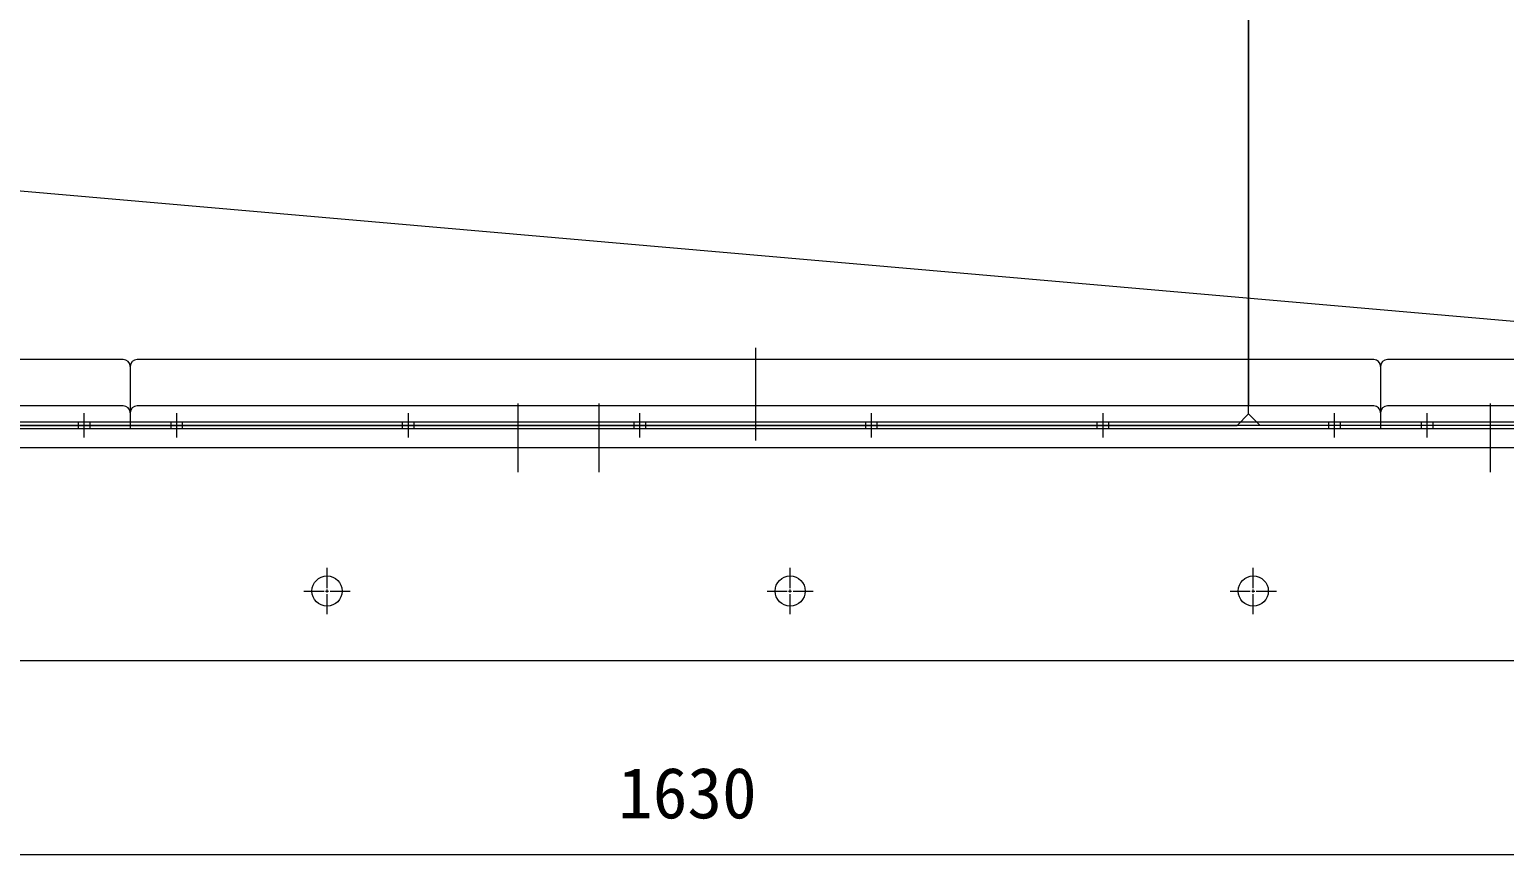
# Model space of a CAD drawing. Units: millimetres at full size. Extents: x -32787 to 32787, y -11878 to 14562.
# Drawn here: x -15517 to -14880, y 6404 to 6761 of the extents above; entities that cross this region are included whole.
import ezdxf
from ezdxf.enums import TextEntityAlignment as Align

# ---------------------------------------------------------------- set-up
doc = ezdxf.new("R2010")
doc.units = ezdxf.units.MM
doc.header["$LTSCALE"] = 9.6
doc.linetypes.add('CHAIN2', pattern=[12, 9, -1, 1, -1])
for name, color, linetype, lineweight in [('0-7_01_外形線', 134, 'Continuous', 9), ('0-8_04_中心線', 4, 'CHAIN2', 9), ('0-9_03_かくれ線', 5, 'Continuous', 9), ('0-E_08_DIM', 3, 'Continuous', 9)]:
    doc.layers.add(name, color=color, linetype=linetype, lineweight=lineweight)
doc.styles.add('ＭＳ ゴシック', font='')
doc.styles.get('ＭＳ ゴシック').set_extended_font_data('MS Gothic')

# ---------------------------------------------------------------- blocks, each defined once
blk = doc.blocks.new('A$C630344D5_1_1_1')
at = {"layer": '0-9_03_かくれ線'}
blk.add_line((312.606, -179.913), (1997.395, -326.787), dxfattribs=at)
blk = doc.blocks.new('U6181')
at = {"layer": '0-8_04_中心線'}
for p, q in [((0, 1.3), (0, 10)), ((-10, 0), (-1.3, 0)), ((1.3, 0), (10, 0)), ((0, -10), (0, -1.3))]:
    blk.add_line(p, q, dxfattribs=at)
at = {"layer": '0-8_04_中心線', "linetype": 'Continuous'}
for p, q in [((-0.65, 0), (0.65, 0)), ((0, -0.65), (0, 0.65))]:
    blk.add_line(p, q, dxfattribs=at)
blk = doc.blocks.new('U6182')
at = {"layer": '0-8_04_中心線'}
for p, q in [((0, 1.3), (0, 10)), ((-10, 0), (-1.3, 0)), ((1.3, 0), (10, 0)), ((0, -10), (0, -1.3))]:
    blk.add_line(p, q, dxfattribs=at)
at = {"layer": '0-8_04_中心線', "linetype": 'Continuous'}
for p, q in [((-0.65, 0), (0.65, 0)), ((0, -0.65), (0, 0.65))]:
    blk.add_line(p, q, dxfattribs=at)
blk = doc.blocks.new('U6183')
at = {"layer": '0-8_04_中心線'}
for p, q in [((0, 1.3), (0, 10)), ((-10, 0), (-1.3, 0)), ((1.3, 0), (10, 0)), ((0, -10), (0, -1.3))]:
    blk.add_line(p, q, dxfattribs=at)
at = {"layer": '0-8_04_中心線', "linetype": 'Continuous'}
for p, q in [((-0.65, 0), (0.65, 0)), ((0, -0.65), (0, 0.65))]:
    blk.add_line(p, q, dxfattribs=at)

msp = doc.modelspace()

# ---------------------------------------------------------------- linework, layer by layer
at = {"layer": '0-7_01_外形線'}
for p, q in [((-14990.461, 6598.171), (-14990.461, 7225.196)), ((-14990.461, 7225.196), (-14990.461, 6598.171)), ((-15476.461, 6598.171), (-16010.461, 6598.171)), ((-15473.461, 6595.171), (-15473.461, 6588.196)), ((-15473.461, 6595.171), (-15473.461, 6588.196)), ((-14936.461, 6598.171), (-15470.461, 6598.171)), ((-14933.461, 6595.171), (-14933.461, 6588.196)), ((-14933.461, 6595.171), (-14933.461, 6588.196)), ((-14396.461, 6598.171), (-14930.461, 6598.171)), ((-15473.461, 6588.196), (-16013.461, 6588.196)), ((-14933.461, 6588.196), (-15473.461, 6588.196)), ((-14393.461, 6588.196), (-14933.461, 6588.196)), ((-16888.461, 6580.196), (-14388.461, 6580.196))]:
    msp.add_line(p, q, dxfattribs=at)
msp.add_lwpolyline([(-16888.461, 6488.196), (-14388.461, 6488.196), (-14388.461, 6588.196), (-16888.461, 6588.196)], close=True, dxfattribs=at)
for centre in [(-15388.461, 6518.196), (-15188.461, 6518.196), (-14988.461, 6518.196)]:
    msp.add_circle(centre, 6.5, dxfattribs=at)
for centre, start, end in [((-15476.461, 6595.171), 0, 90), ((-15470.461, 6595.171), 90, 180), ((-14936.461, 6595.171), 0, 90), ((-14930.461, 6595.171), 90, 180)]:
    msp.add_arc(centre, 3, start, end, dxfattribs=at)
at = {"layer": '0-8_04_中心線'}
for p, q in [((-15203.461, 6623.171), (-15203.461, 6583.196)), ((-15493.461, 6594.946), (-15493.461, 6584.446)), ((-15453.461, 6594.946), (-15453.461, 6584.446)), ((-15353.461, 6594.946), (-15353.461, 6584.446)), ((-15305.96, 6569.543), (-15305.96, 6599.158)), ((-15270.96, 6569.543), (-15270.96, 6599.158)), ((-15253.461, 6594.946), (-15253.461, 6584.446)), ((-15153.461, 6594.946), (-15153.461, 6584.446)), ((-15053.461, 6594.946), (-15053.461, 6584.446)), ((-14953.461, 6594.946), (-14953.461, 6584.446)), ((-14913.461, 6594.946), (-14913.461, 6584.446)), ((-14885.96, 6569.543), (-14885.96, 6599.158))]:
    msp.add_line(p, q, dxfattribs=at)
at = {"layer": '0-9_03_かくれ線'}
for p, q in [((-15476.461, 6618.171), (-16010.461, 6618.171)), ((-15473.461, 6615.171), (-15473.461, 6588.196)), ((-14936.461, 6618.171), (-15470.461, 6618.171)), ((-14933.461, 6615.171), (-14933.461, 6588.196)), ((-14396.461, 6618.171), (-14930.461, 6618.171)), ((-15473.461, 6591.171), (-16013.461, 6591.171)), ((-15473.461, 6589.671), (-16013.461, 6589.671)), ((-15495.961, 6591.196), (-15495.961, 6588.196)), ((-15490.961, 6591.196), (-15490.961, 6588.196)), ((-14933.461, 6591.171), (-15473.461, 6591.171)), ((-14933.461, 6589.671), (-15473.461, 6589.671)), ((-15455.961, 6591.196), (-15455.961, 6588.196)), ((-15450.961, 6591.196), (-15450.961, 6588.196)), ((-15355.961, 6591.196), (-15355.961, 6588.196)), ((-15350.961, 6591.196), (-15350.961, 6588.196)), ((-15255.961, 6591.196), (-15255.961, 6588.196)), ((-15250.961, 6591.196), (-15250.961, 6588.196)), ((-15155.961, 6591.196), (-15155.961, 6588.196)), ((-15150.961, 6591.196), (-15150.961, 6588.196)), ((-15055.961, 6591.196), (-15055.961, 6588.196)), ((-15050.961, 6591.196), (-15050.961, 6588.196)), ((-14955.961, 6591.196), (-14955.961, 6588.196)), ((-14950.961, 6591.196), (-14950.961, 6588.196)), ((-14393.461, 6591.171), (-14933.461, 6591.171)), ((-14393.461, 6589.671), (-14933.461, 6589.671)), ((-14915.961, 6591.196), (-14915.961, 6588.196)), ((-14910.961, 6591.196), (-14910.961, 6588.196))]:
    msp.add_line(p, q, dxfattribs=at)
for points in [[(-15546.461, 6598.171), (-15546.461, 6594.671), (-15541.461, 6589.671), (-14995.461, 6589.671), (-14990.461, 6594.671), (-14990.461, 6598.171)], [(-14393.461, 6591.671), (-14395.461, 6589.671), (-14985.461, 6589.671), (-14990.461, 6594.671), (-14990.461, 6598.171)]]:
    msp.add_lwpolyline(points, dxfattribs=at)
for centre, start, end in [((-15476.461, 6615.171), 0, 90), ((-15470.461, 6615.171), 90, 180), ((-14936.461, 6615.171), 0, 90), ((-14930.461, 6615.171), 90, 180)]:
    msp.add_arc(centre, 3, start, end, dxfattribs=at)
at = {"layer": '0-E_08_DIM'}
msp.add_line((-15988.461, 6404.419), (-14418.461, 6404.419), dxfattribs=at)

# ---------------------------------------------------------------- block references
at = {"layer": '0-8_04_中心線'}
for name, p in [('U6181', (-15388.461, 6518.196)), ('U6182', (-15188.461, 6518.196)), ('U6183', (-14988.461, 6518.196))]:
    msp.add_blockref(name, p, dxfattribs=at)
at = {"layer": '0-9_03_かくれ線'}
msp.add_blockref('A$C630344D5_1_1_1', (-16488.461, 6927.996), dxfattribs=at)

# ---------------------------------------------------------------- texts
at = {"layer": '0-E_08_DIM', "style": 'ＭＳ ゴシック'}
msp.add_text('1630', height=21.99, dxfattribs=at).set_placement((-15262.747, 6413.419), align=Align.BOTTOM_LEFT)

doc.saveas('drawing.dxf')
